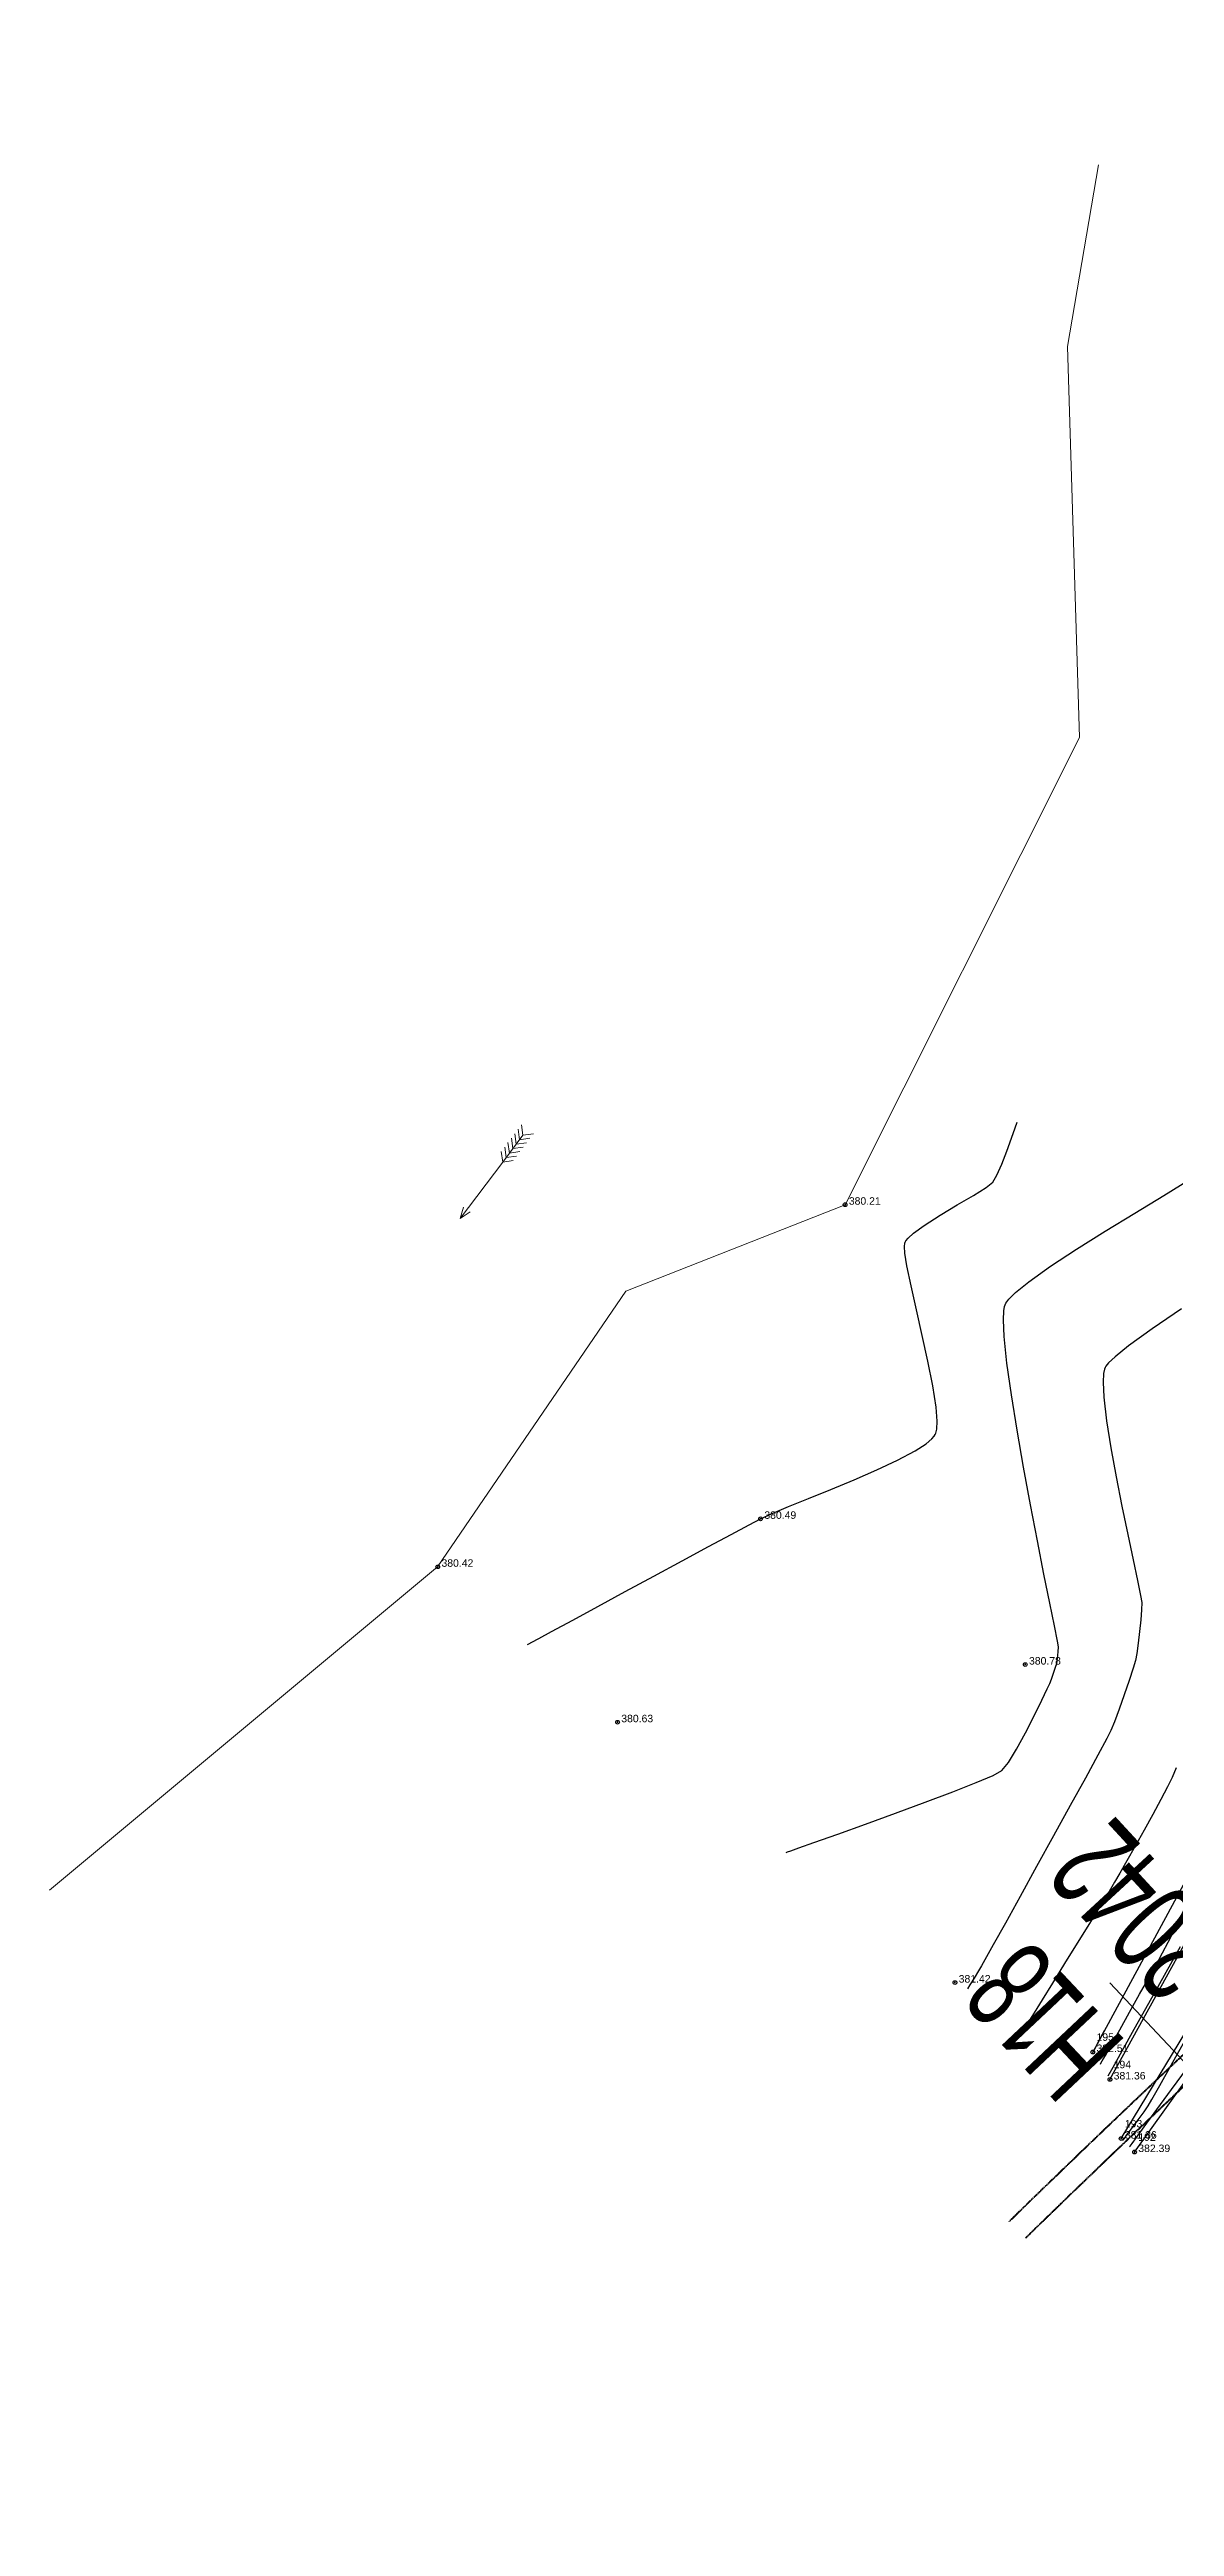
# Model space of a CAD drawing. Header units: centimetres. Extents: x 8495135 to 959133560, y 4530079 to 463453963.
# Drawn here: x 959016008 to 959022039, y 463432684 to 463445956 of the extents above; entities that cross this region are included whole.
import ezdxf
from ezdxf.enums import TextEntityAlignment as Align

# ---------------------------------------------------------------- set-up
doc = ezdxf.new("R2010")
doc.units = ezdxf.units.CM
doc.header["$LTSCALE"] = 0.1
doc.header["$PDSIZE"] = 5
doc.linetypes.add('LTYPE001', pattern=[5, 3, -1, 0, -1])
for name, color, linetype in [('20_AXIS_0_CA_LABELS', 4, 'Continuous'), ('20_AXIS_0_CROSS_AXES', 7, 'Continuous'), ('20_AXIS_0_LONG_AXES', 7, 'Continuous'), ('hor-0.5m', 30, 'Continuous'), ('hor-1.0m', 20, 'Continuous'), ('Rgo_koti', 7, 'Continuous'), ('rgo_P', 2, 'Continuous'), ('Sn_komentari', 2, 'Continuous'), ('Sn_koti', 30, 'Continuous'), ('Sn_nomera', 140, 'Continuous'), ('Sn_points', 30, 'Continuous')]:
    doc.layers.add(name, color=color, linetype=linetype)
doc.layers.add('znaci', color=7, linetype='Continuous', lineweight=13)
doc.layers.add('znaci_voda', color=150, linetype='Continuous', lineweight=20)
doc.styles.add('COMPLEX', font='CYR2.shx', dxfattribs={"width": 0.64})
doc.styles.get("Standard").update_dxf_attribs({"font": 'arial.ttf'})
doc.linetypes.add('SKARPA1', pattern='A,0.1,[1,PSTENA.shx,S=0.1,R=0,X=0,Y=0],0.2,[1,PSTENA.shx,S=0.2,R=0,X=0,Y=0],0.1', length=0.4)

# ---------------------------------------------------------------- blocks, each defined once
blk = doc.blocks.new('PPOINTS')
at = {"layer": 'Sn_points'}
blk.add_circle((0, 0), 0.5, dxfattribs=at)
blk.add_point((0, 0), dxfattribs=at)
at = {"layer": 'Sn_komentari'}
blk.add_attdef('КОМЕНТАР', (1, -2.5), '', height=2, dxfattribs=at)
at = {"layer": 'Sn_koti'}
blk.add_attdef('KOTA', (1, 0), '', height=2, dxfattribs=at)
at = {"layer": 'Sn_nomera'}
blk.add_attdef('NOMER', (1, 3), '', height=2, dxfattribs=at)
blk = doc.blocks.new('195')
at = {"layer": 'znaci_voda'}
for p, q in [((1, 0), (0, 1)), ((0, -1), (1, 0)), ((1.75, 0.01), (0.75, 1)), ((0.75, -1), (1.75, 0.01)), ((1, 0), (5.5, 0.02)), ((2.5, 0.01), (1.5, 1.01)), ((1.5, -0.99), (2.5, 0.01)), ((3.25, 0.01), (2.25, 1.01)), ((2.25, -0.99), (3.25, 0.01)), ((4, 0.02), (3, 1.01)), ((3, -0.99), (4, 0.02)), ((4.75, 0.02), (3.75, 1.02)), ((3.75, -0.98), (4.75, 0.02)), ((4.5, 1.02), (5.5, 0.02)), ((4.5, -0.98), (5.5, 0.02)), ((5.5, 0.02), (14.97, 0.02)), ((13.47, 0.57), (14.97, 0.02)), ((13.47, -0.52), (14.97, 0.02))]:
    blk.add_line(p, q, dxfattribs=at)
for p in [(1.75, 0.01), (2.5, 0.01), (3.25, 0.01), (4, 0.02), (4.75, 0.02)]:
    blk.add_point(p, dxfattribs=at)
at = {"flags": 3}
blk.add_attdef('KLASIF', (0, 0), '', height=1, dxfattribs=at)

msp = doc.modelspace()

# ---------------------------------------------------------------- linework, layer by layer
at = {"layer": '20_AXIS_0_CROSS_AXES'}
msp.add_lwpolyline([(959024434.6, 463432683.94), (959021693.16, 463435596.76)], dxfattribs=at)
at = {"layer": '20_AXIS_0_LONG_AXES', "color": 1, "linetype": 'LTYPE001', "lineweight": 40, "ltscale": 2, "flags": 128}
for points in [[(959035061.85, 463445955.66), (959035031.48, 463445931.44), (959034953.25, 463445869.06), (959034875.01, 463445806.69), (959034796.76, 463445744.33), (959034718.51, 463445681.97), (959034640.25, 463445619.61), (959034561.98, 463445557.26), (959034483.71, 463445494.91), (959034405.43, 463445432.57), (959034327.14, 463445370.23), (959034248.84, 463445307.9), (959034170.54, 463445245.56), (959034092.23, 463445183.24), (959034013.92, 463445120.91), (959033935.6, 463445058.59), (959033857.27, 463444996.27), (959033778.94, 463444933.95), (959033700.61, 463444871.64), (959033622.26, 463444809.33), (959033543.91, 463444747.02), (959033465.56, 463444684.71), (959033387.2, 463444622.41), (959033308.83, 463444560.11), (959033230.47, 463444497.81), (959033152.09, 463444435.51), (959033073.71, 463444373.21), (959032995.33, 463444310.91), (959032916.94, 463444248.62), (959032838.55, 463444186.32), (959032760.15, 463444124.03), (959032681.75, 463444061.74), (959032603.34, 463443999.45), (959032524.93, 463443937.15), (959032446.52, 463443874.86), (959032368.1, 463443812.57), (959032289.68, 463443750.28), (959032211.26, 463443687.99), (959032132.83, 463443625.7), (959032054.4, 463443563.4), (959031975.96, 463443501.11), (959031897.53, 463443438.82), (959031819.09, 463443376.52), (959031740.65, 463443314.23), (959031662.2, 463443251.93), (959031583.75, 463443189.63), (959031505.3, 463443127.33), (959031410.43, 463443051.98), (959031331.55, 463442989.34), (959031252.66, 463442926.69), (959031173.76, 463442864.03), (959031094.85, 463442801.35), (959031015.93, 463442738.66), (959030937, 463442675.95), (959030858.06, 463442613.23), (959030779.11, 463442550.49), (959030700.15, 463442487.74), (959030621.19, 463442424.96), (959030542.22, 463442362.17), (959030463.25, 463442299.35), (959030384.27, 463442236.51), (959030305.29, 463442173.65), (959030226.3, 463442110.77), (959030147.32, 463442047.86), (959030068.33, 463441984.93), (959029989.34, 463441921.97), (959029910.35, 463441858.98), (959029831.36, 463441795.97), (959029752.37, 463441732.92), (959029673.39, 463441669.85), (959029594.41, 463441606.75), (959029515.43, 463441543.61), (959029436.46, 463441480.44), (959029357.49, 463441417.24), (959029278.52, 463441354), (959029199.57, 463441290.73), (959029120.62, 463441227.42), (959029041.68, 463441164.08), (959028962.75, 463441100.69), (959028883.83, 463441037.27), (959028804.92, 463440973.81), (959028726.02, 463440910.3), (959028647.13, 463440846.76), (959028568.26, 463440783.17), (959028489.39, 463440719.54), (959028410.55, 463440655.86), (959028331.72, 463440592.14), (959028252.9, 463440528.37), (959028174.1, 463440464.55), (959028095.32, 463440400.69), (959028016.55, 463440336.77), (959027937.81, 463440272.81), (959027859.08, 463440208.8), (959027780.38, 463440144.73), (959027701.7, 463440080.61), (959027623.03, 463440016.44), (959027544.4, 463439952.21), (959027465.78, 463439887.92), (959027387.19, 463439823.58), (959027308.62, 463439759.19), (959027230.08, 463439694.73), (959027151.57, 463439630.21), (959027073.09, 463439565.64), (959026994.63, 463439501), (959026916.2, 463439436.3), (959026837.8, 463439371.54), (959026759.44, 463439306.72), (959026681.1, 463439241.83), (959026602.8, 463439176.87), (959026524.53, 463439111.85), (959026446.29, 463439046.76), (959026368.09, 463438981.61), (959026289.93, 463438916.38), (959026211.8, 463438851.08), (959026133.71, 463438785.71), (959026055.65, 463438720.28), (959025977.64, 463438654.76), (959025899.67, 463438589.18), (959025821.73, 463438523.52), (959025743.84, 463438457.78), (959025665.99, 463438391.97), (959025588.18, 463438326.08), (959025510.42, 463438260.11), (959025432.7, 463438194.07), (959025355.03, 463438127.94), (959025277.4, 463438061.74), (959025199.82, 463437995.45), (959025122.29, 463437929.08), (959025044.81, 463437862.63), (959024967.38, 463437796.09), (959024890, 463437729.47), (959024812.67, 463437662.76), (959024735.39, 463437595.96), (959024657.62, 463437528.6), (959024580.44, 463437461.63), (959024503.32, 463437394.56), (959024426.26, 463437327.4), (959024349.25, 463437260.15), (959024272.31, 463437192.81), (959024195.42, 463437125.38), (959024118.59, 463437057.86), (959024041.82, 463436990.23), (959023965.11, 463436922.52), (959023888.46, 463436854.71), (959023811.88, 463436786.8), (959023735.36, 463436718.79), (959023658.91, 463436650.69), (959023582.52, 463436582.48), (959023506.2, 463436514.18), (959023429.95, 463436445.77), (959023353.77, 463436377.26), (959023277.65, 463436308.65), (959023201.61, 463436239.94), (959023125.64, 463436171.12), (959023049.74, 463436102.19), (959022973.92, 463436033.16), (959022898.17, 463435964.03), (959022822.49, 463435894.78), (959022746.89, 463435825.43), (959022671.37, 463435755.97), (959022595.93, 463435686.4), (959022520.56, 463435616.71), (959022445.28, 463435546.92), (959022370.08, 463435477.01), (959022294.96, 463435406.99), (959022219.92, 463435336.86), (959022144.97, 463435266.61), (959022070.84, 463435196.94, 0.00432304), (959021152.78, 463434317.82, 0.00432304)], [(959035139.79, 463445857.94), (959035109.41, 463445833.71), (959035031.17, 463445771.33), (959034952.93, 463445708.95), (959034874.67, 463445646.58), (959034796.41, 463445584.21), (959034718.14, 463445521.85), (959034639.87, 463445459.49), (959034561.59, 463445397.14), (959034483.3, 463445334.79), (959034405, 463445272.45), (959034326.7, 463445210.1), (959034248.39, 463445147.77), (959034170.08, 463445085.43), (959034091.76, 463445023.1), (959034013.43, 463444960.78), (959033935.1, 463444898.45), (959033856.76, 463444836.13), (959033778.42, 463444773.81), (959033700.07, 463444711.5), (959033621.72, 463444649.19), (959033543.36, 463444586.88), (959033464.99, 463444524.57), (959033386.62, 463444462.26), (959033308.25, 463444399.96), (959033229.87, 463444337.66), (959033151.49, 463444275.35), (959033073.1, 463444213.06), (959032994.71, 463444150.76), (959032916.31, 463444088.46), (959032837.91, 463444026.16), (959032759.51, 463443963.87), (959032681.1, 463443901.58), (959032602.69, 463443839.28), (959032524.27, 463443776.99), (959032445.85, 463443714.69), (959032367.43, 463443652.4), (959032289, 463443590.11), (959032210.57, 463443527.82), (959032132.14, 463443465.52), (959032053.71, 463443403.23), (959031975.27, 463443340.93), (959031896.83, 463443278.64), (959031818.38, 463443216.34), (959031739.94, 463443154.04), (959031661.49, 463443091.74), (959031583.04, 463443029.44), (959031488.17, 463442954.1), (959031409.29, 463442891.46), (959031330.4, 463442828.81), (959031251.5, 463442766.14), (959031172.59, 463442703.47), (959031093.68, 463442640.78), (959031014.75, 463442578.08), (959030935.82, 463442515.36), (959030856.88, 463442452.63), (959030777.93, 463442389.88), (959030698.98, 463442327.11), (959030620.02, 463442264.33), (959030541.06, 463442201.52), (959030462.1, 463442138.7), (959030383.13, 463442075.85), (959030304.16, 463442012.98), (959030225.19, 463441950.08), (959030146.22, 463441887.16), (959030067.25, 463441824.22), (959029988.28, 463441761.25), (959029909.31, 463441698.25), (959029830.35, 463441635.23), (959029751.39, 463441572.17), (959029672.43, 463441509.09), (959029593.48, 463441445.97), (959029514.53, 463441382.83), (959029435.59, 463441319.65), (959029356.66, 463441256.43), (959029277.74, 463441193.19), (959029198.82, 463441129.9), (959029119.91, 463441066.59), (959029041.02, 463441003.23), (959028962.13, 463440939.83), (959028883.26, 463440876.4), (959028804.39, 463440812.93), (959028725.54, 463440749.41), (959028646.71, 463440685.86), (959028567.89, 463440622.26), (959028489.08, 463440558.61), (959028410.3, 463440494.93), (959028331.52, 463440431.19), (959028252.77, 463440367.41), (959028174.03, 463440303.59), (959028095.32, 463440239.71), (959028016.62, 463440175.79), (959027937.95, 463440111.81), (959027859.29, 463440047.79), (959027780.66, 463439983.71), (959027702.05, 463439919.58), (959027623.47, 463439855.4), (959027544.91, 463439791.16), (959027466.37, 463439726.86), (959027387.86, 463439662.51), (959027309.38, 463439598.1), (959027230.93, 463439533.64), (959027152.51, 463439469.11), (959027074.11, 463439404.53), (959026995.75, 463439339.88), (959026917.41, 463439275.17), (959026839.11, 463439210.4), (959026760.84, 463439145.57), (959026682.61, 463439080.67), (959026604.41, 463439015.7), (959026526.24, 463438950.67), (959026448.11, 463438885.57), (959026370.02, 463438820.4), (959026291.96, 463438755.17), (959026213.94, 463438689.86), (959026135.96, 463438624.49), (959026058.02, 463438559.04), (959025980.13, 463438493.52), (959025902.27, 463438427.92), (959025824.46, 463438362.25), (959025746.69, 463438296.51), (959025668.96, 463438230.69), (959025591.28, 463438164.79), (959025513.65, 463438098.82), (959025436.06, 463438032.76), (959025358.52, 463437966.63), (959025281.02, 463437900.42), (959025203.58, 463437834.12), (959025126.19, 463437767.74), (959025048.85, 463437701.28), (959024971.56, 463437634.74), (959024894.32, 463437568.11), (959024817.13, 463437501.39), (959024739.5, 463437434.16), (959024662.42, 463437367.26), (959024585.4, 463437300.28), (959024508.43, 463437233.21), (959024431.53, 463437166.04), (959024354.68, 463437098.79), (959024277.89, 463437031.45), (959024201.16, 463436964.01), (959024124.49, 463436896.48), (959024047.89, 463436828.85), (959023971.34, 463436761.13), (959023894.87, 463436693.32), (959023818.46, 463436625.41), (959023742.11, 463436557.4), (959023665.83, 463436489.29), (959023589.62, 463436421.08), (959023513.48, 463436352.77), (959023437.41, 463436284.37), (959023361.4, 463436215.86), (959023285.47, 463436147.24), (959023209.62, 463436078.53), (959023133.83, 463436009.71), (959023058.12, 463435940.78), (959022982.49, 463435871.75), (959022906.93, 463435802.62), (959022831.45, 463435733.37), (959022756.05, 463435664.02), (959022680.73, 463435594.56), (959022605.49, 463435524.99), (959022530.33, 463435455.31), (959022455.25, 463435385.52), (959022380.25, 463435315.61), (959022305.34, 463435245.6), (959022230.51, 463435175.47), (959022156.45, 463435105.86, 0.00432304), (959021240.02, 463434228.29, 0.00432304)]]:
    msp.add_lwpolyline(points, format="xyb", dxfattribs=at)
at = {"layer": 'hor-0.5m', "linetype": 'Continuous', "lineweight": -3}
for points in [[(959018571.38, 463437409.6), (959018577.1, 463437412.69), (959018593.76, 463437421.71), (959018630.83, 463437441.8), (959018700.1, 463437479.37), (959018812.83, 463437540.52), (959018947.15, 463437613.35), (959019095.07, 463437693.49), (959019248.59, 463437776.58), (959019399.71, 463437858.23), (959019540.45, 463437934.08), (959019662.8, 463437999.75), (959019758.78, 463438050.88), (959019820.38, 463438083.1), (959019882.06, 463438111.41), (959019970.35, 463438148.26), (959020077.95, 463438191.86), (959020197.52, 463438240.39), (959020321.74, 463438292.05), (959020443.29, 463438345.04), (959020554.85, 463438397.54), (959020649.1, 463438447.76), (959020707.12, 463438485.07), (959020738.03, 463438510.78), (959020751.76, 463438526.62), (959020756.38, 463438534.1), (959020759.85, 463438542.27), (959020764.56, 463438563.43), (959020766.56, 463438606.16), (959020760.97, 463438680.7), (959020743.4, 463438795.82), (959020717.52, 463438927.13), (959020687.03, 463439065.88), (959020655.63, 463439203.33), (959020627.03, 463439330.7), (959020604.93, 463439439.25), (959020594.41, 463439506.65), (959020591.94, 463439542.92), (959020593.32, 463439559.25), (959020595.01, 463439564.85), (959020598.79, 463439571.86), (959020611.31, 463439587.47), (959020640.95, 463439614.29), (959020696.49, 463439654.83), (959020782.48, 463439709.78), (959020875.02, 463439765.11), (959020961.41, 463439816.1), (959021028.93, 463439858.04), (959021064.88, 463439886.22), (959021086.7, 463439924.09), (959021112.85, 463439983.87), (959021140.09, 463440053.87), (959021165.21, 463440122.41), (959021184.98, 463440177.83), (959021196.17, 463440208.43)], [(959022076.9, 463439207.75), (959021919.38, 463439100.42), (959021793.45, 463439009.61), (959021720.62, 463438951.63), (959021684.85, 463438918.07), (959021670.91, 463438900.93), (959021667.09, 463438894.02), (959021663.92, 463438885.06), (959021659.43, 463438862.02), (959021656.99, 463438815.66), (959021660.86, 463438734.7), (959021675.26, 463438608.95), (959021697.84, 463438463.97), (959021725.97, 463438308.36), (959021757.03, 463438150.75), (959021788.39, 463437999.76), (959021817.42, 463437863.99), (959021841.51, 463437752.06), (959021858.02, 463437672.6), (959021864.33, 463437634.21), (959021863.04, 463437595.9), (959021858.64, 463437541.33), (959021852.11, 463437478.69), (959021844.47, 463437416.15), (959021836.7, 463437361.88), (959021829.82, 463437324.08), (959021817.82, 463437282.09), (959021796.67, 463437217.16), (959021770.25, 463437140.32), (959021742.45, 463437062.59), (959021717.18, 463436995.01), (959021698.32, 463436948.6), (959021675.99, 463436905.24), (959021628.46, 463436817.03), (959021561.42, 463436694.17), (959021480.54, 463436546.86), (959021391.52, 463436385.3), (959021300.05, 463436219.68), (959021211.82, 463436060.21), (959021132.51, 463435917.07), (959021067.8, 463435800.48), (959021023.4, 463435720.62), (959021004.98, 463435687.7), (959020988.59, 463435660.64), (959020964.65, 463435621.92), (959020941.86, 463435585.32), (959020928.96, 463435564.59)], [(959022070.48, 463435790.35), (959021984.4, 463435636.63), (959021899.92, 463435485.79), (959021822.27, 463435347.13), (959021756.62, 463435229.92), (959021708.19, 463435143.44), (959021682.18, 463435097)], [(959021602.18, 463435224.82), (959021602.41, 463435225.23), (959021603.61, 463435227.37), (959021606.29, 463435232.15), (959021608.72, 463435236.51), (959021616.84, 463435251.94), (959021634.62, 463435285.76), (959021653.22, 463435321.18), (959021663.84, 463435341.37)], [(959021763.17, 463434752.32), (959021765.01, 463434754.83), (959021771, 463434762.94), (959021784.74, 463434781.48), (959021809.27, 463434814.62), (959021844.16, 463434862.03), (959021876.29, 463434906.3), (959021897.64, 463434936.95), (959021917.42, 463434971.26), (959021960.11, 463435047.43), (959022020.69, 463435155.83), (959022094.14, 463435286.82)]]:
    msp.add_lwpolyline(points, dxfattribs=at)
at = {"layer": 'hor-1.0m', "linetype": 'Continuous', "lineweight": -3}
for points in [[(959019957.88, 463436295.6), (959019964.22, 463436297.97), (959019983.13, 463436304.85), (959020025.71, 463436320.09), (959020105.31, 463436348.38), (959020233.53, 463436393.97), (959020383.29, 463436447.54), (959020543.53, 463436505.48), (959020703.14, 463436564.16), (959020851.05, 463436619.98), (959020976.18, 463436669.32), (959021067.42, 463436708.57), (959021113.71, 463436734.1), (959021148.62, 463436777.35), (959021192.51, 463436848.95), (959021240.35, 463436936.58), (959021287.11, 463437027.93), (959021327.74, 463437110.68), (959021357.22, 463437172.51), (959021370.51, 463437201.1), (959021379.34, 463437223.46), (959021391.06, 463437255.88), (959021401.89, 463437287.73), (959021408.08, 463437308.38), (959021412.26, 463437334.69), (959021416.31, 463437370.45), (959021417.94, 463437396.99), (959021411.89, 463437428.29), (959021395.35, 463437509.25), (959021370.45, 463437631.31), (959021339.31, 463437785.91), (959021304.08, 463437964.49), (959021266.89, 463438158.5), (959021229.88, 463438359.37), (959021195.17, 463438558.54), (959021164.92, 463438747.46), (959021141.24, 463438917.57), (959021126.28, 463439060.31), (959021122.02, 463439149.04), (959021124.04, 463439197.86), (959021128.13, 463439220.94), (959021131.05, 463439229.43), (959021135.84, 463439238.64), (959021151.19, 463439259.38), (959021187.52, 463439295.86), (959021257.77, 463439353.2), (959021374.11, 463439436.05), (959021513.73, 463439527.67), (959021667.6, 463439624.16), (959021826.67, 463439721.61), (959021981.93, 463439816.1), (959022124.32, 463439903.74)], [(959022048.2, 463436749.66), (959022026.13, 463436696.1), (959022001.99, 463436646.37), (959021966.56, 463436578.73), (959021923.44, 463436499.23), (959021876.21, 463436413.92), (959021828.45, 463436328.87), (959021783.77, 463436250.11), (959021745.75, 463436183.7), (959021717.98, 463436135.7), (959021688.61, 463436086.7), (959021642.01, 463436010.48), (959021583.3, 463435915.18), (959021517.56, 463435808.9), (959021449.89, 463435699.76), (959021385.39, 463435595.89), (959021329.15, 463435505.39), (959021286.27, 463435436.4), (959021261.84, 463435397.02)], [(959021642.18, 463435160.91), (959021644.8, 463435165.59), (959021652.33, 463435178.99), (959021668.77, 463435208.2), (959021698.68, 463435261.36), (959021745.53, 463435344.63), (959021798.44, 463435438.76), (959021852.67, 463435535.41), (959021903.48, 463435626.22), (959021946.12, 463435702.83), (959021975.85, 463435756.88), (959022005.76, 463435813.89), (959022049.04, 463435898.44)], [(959021798.12, 463434717.36), (959021801.72, 463434722.3), (959021812.12, 463434736.52), (959021835.05, 463434767.81), (959021877.38, 463434825.55), (959021945.1, 463434917.9), (959022023.97, 463435025.52), (959022108.3, 463435140.72)]]:
    msp.add_lwpolyline(points, dxfattribs=at)
at = {"layer": 'Rgo_koti', "linetype": 'SKARPA1', "ltscale": 3}
for points in [[(959029415.66, 463445283.72), (959028569.83, 463443731.2), (959027922.8, 463442539.25), (959026948.38, 463440779.1), (959026172.38, 463439509.1), (959025133.38, 463438830.1), (959022985.38, 463437367.1), (959022288.38, 463436494.1), (959021601.38, 463435226.1)], [(959021825.38, 463434690.1), (959022701.38, 463435911.1), (959023706.38, 463437020.1), (959025104.38, 463438126.1), (959026015.38, 463438605.1), (959026221.63, 463438601.34), (959026582.9, 463438540.51), (959026868.38, 463438540.1), (959027796.38, 463438661.1), (959028676.38, 463438447.1), (959030228.38, 463437717.1), (959030383.38, 463437638.1)]]:
    msp.add_lwpolyline(points, dxfattribs=at)
at = {"layer": 'rgo_P', "color": 3, "linetype": 'Continuous'}
for points in [[(959021693.38, 463435079.1), (959022394.38, 463436350.1), (959023135.38, 463437106.1), (959025285.38, 463438739.1), (959026206.38, 463439443.1), (959027037.38, 463440687.1), (959028048.34, 463442476.52), (959028705.04, 463443678.12), (959029563.55, 463445213.18)], [(959021753.38, 463434762.1), (959022512.38, 463436014.1), (959023652.38, 463437085.1), (959025043.38, 463438206.1), (959025963.38, 463438727.1)]]:
    msp.add_lwpolyline(points, dxfattribs=at)
at = {"layer": 'znaci_voda'}
msp.add_lwpolyline([(959021631.6, 463445337.39), (959021465.38, 463444365.1), (959021529.38, 463442269.1), (959020273.38, 463439766.1), (959019098.38, 463439302.1), (959018088.38, 463437826.1), (959016007.82, 463436093.06)], dxfattribs=at)

# ---------------------------------------------------------------- block references
at = {"layer": 'Rgo_koti', "linetype": 'Continuous', "xscale": 19.99999992549419, "yscale": 19.99999992549419, "zscale": 19.99999992549419}
for p, values in [((959020273.38, 463439766.1, 38020), {'KOTA': '380.21'}), ((959019820.38, 463438083.1, 38050), {'KOTA': '380.49'}), ((959018089.38, 463437826.1, 38040), {'KOTA': '380.42'}), ((959021239.38, 463437302.1, 38080), {'KOTA': '380.78'}), ((959019053.38, 463436993.1, 38060), {'KOTA': '380.63'}), ((959020862.38, 463435598.1, 38140), {'KOTA': '381.42'}), ((959021601.38, 463435226.1), {'NOMER': '195', 'KOTA': '382.51'}), ((959021693.38, 463435079.1), {'NOMER': '194', 'KOTA': '381.36'}), ((959021753.38, 463434762.1), {'NOMER': '193', 'KOTA': '381.36'}), ((959021825.38, 463434690.1), {'NOMER': '192', 'KOTA': '382.39'})]:
    msp.add_blockref('PPOINTS', p, dxfattribs=at).add_auto_attribs(values)
at = {"layer": 'znaci', "xscale": 39.99999998137883, "yscale": 39.99999998137883, "zscale": 20, "rotation": 232.8910968266524}
msp.add_blockref('195', (959018569.95, 463440170.62), dxfattribs=at)

# ---------------------------------------------------------------- texts
at = {"layer": '20_AXIS_0_CA_LABELS', "color": 6, "style": 'COMPLEX', "width": 0.64}
for s, rotation, p in [('2042', 132.681919, (959022463.82, 463435904.67)), ('H18', 133.263943, (959021898.76, 463435378.3))]:
    msp.add_text(s, height=500, rotation=rotation, dxfattribs=at).set_placement(p, align=Align.BOTTOM_LEFT)

doc.saveas('drawing.dxf')
